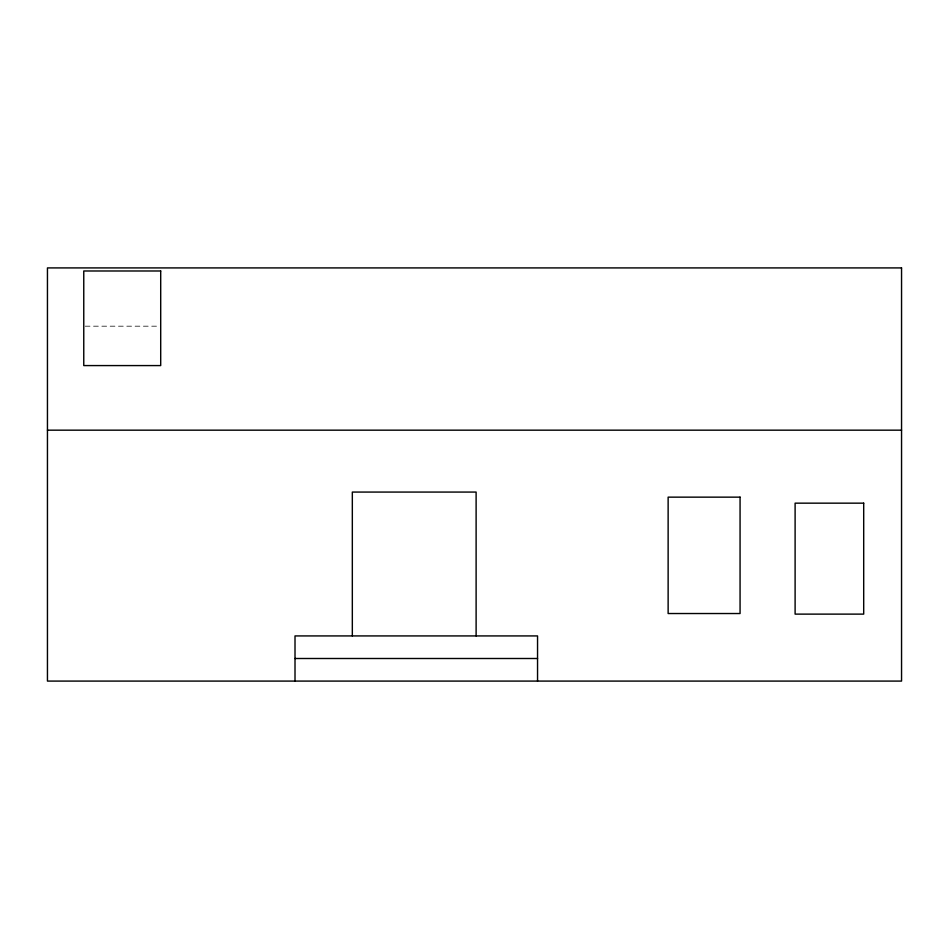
<?xml version="1.0" encoding="UTF-8"?>
<svg xmlns="http://www.w3.org/2000/svg" width="949" height="949" viewBox="0 0 949 949"><rect width="100%" height="100%" fill="white"/><g stroke="black" fill="none" stroke-linecap="round" stroke-linejoin="round"><path stroke-width="0.71" stroke-dasharray="4.75 3.56" d="M85.244 326.183L159.23 326.183"/><path stroke-width="1.42" d="M47.45 430.17L901.55 430.17M295.009 658.499L537.549 658.499M537.549 681.085L537.549 635.925L295.009 635.925L295.009 681.085M476.113 635.925L476.113 492.068L352.328 492.068L352.328 635.925M901.55 267.915L47.45 267.915L47.45 681.085L901.55 681.085L901.55 267.915M160.701 270.987L83.761 270.987L83.761 365.579L160.701 365.579L160.701 270.987M740.066 497.146L668.132 497.146L668.132 613.529L740.066 613.529L740.066 497.146M863.697 503.16L795.108 503.16L795.108 614.122L863.697 614.122L863.697 503.16"/></g></svg>
